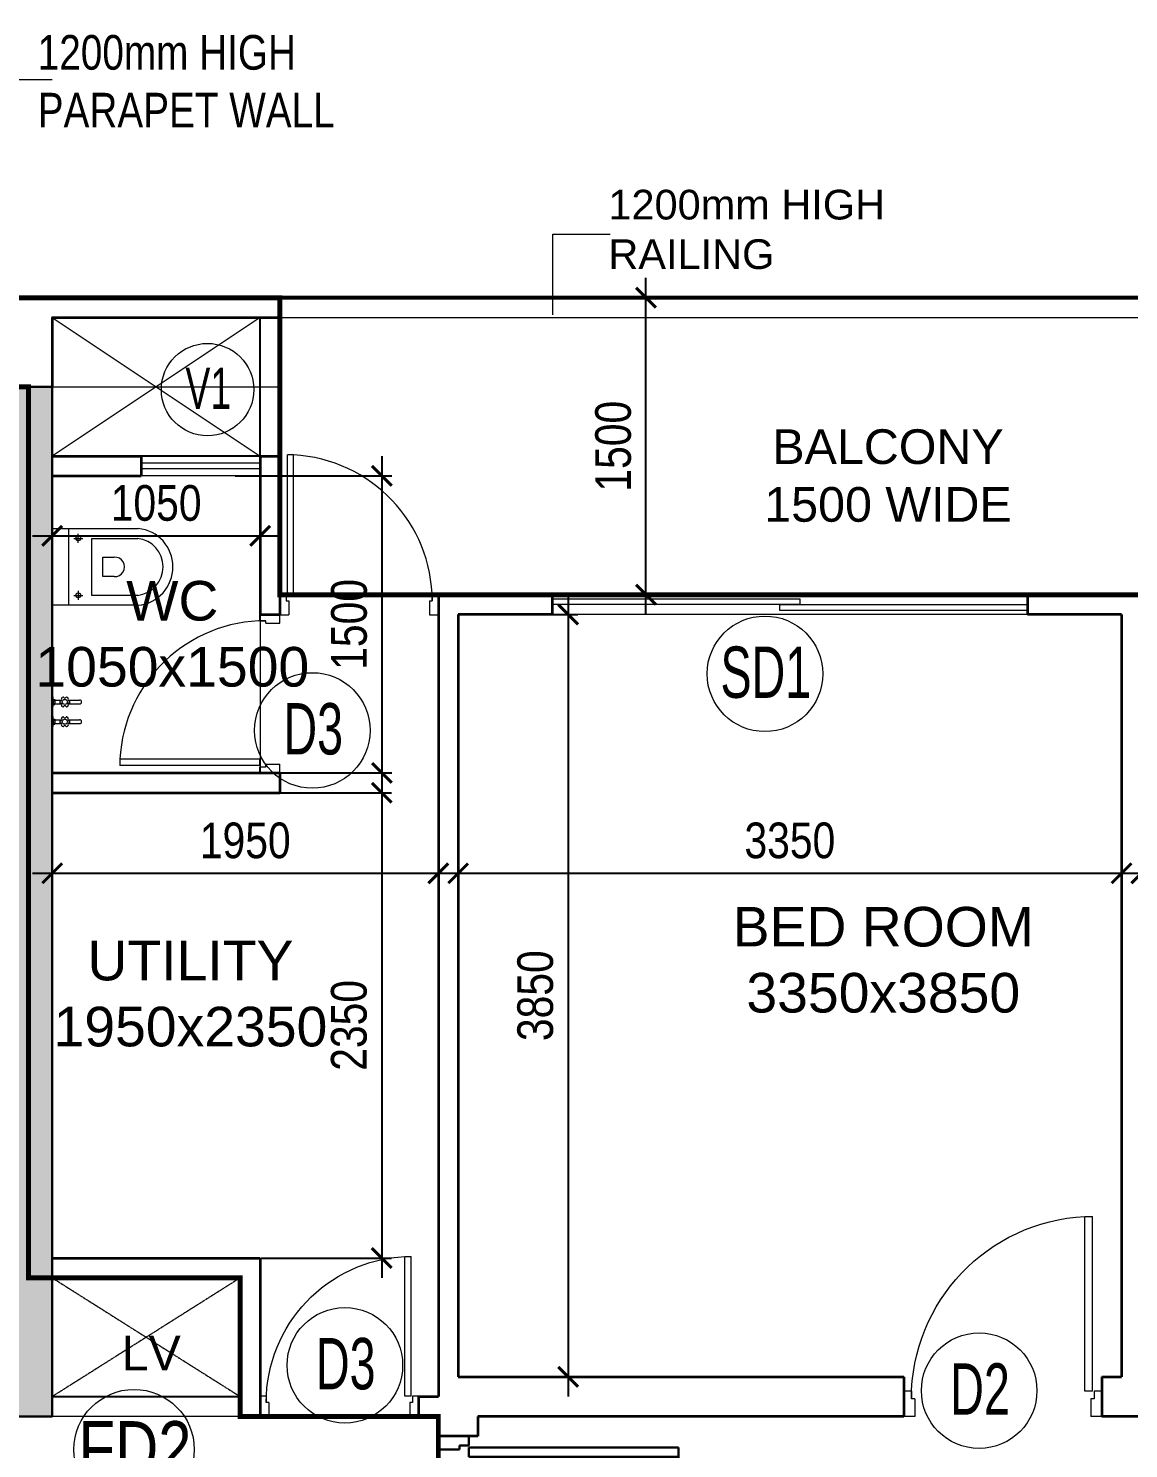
# Model space of a CAD drawing. Header units: millimetres. Extents: x 3650 to 49311, y 3096 to 28325.
# Drawn here: x 29706 to 35262, y 19418 to 26591 of the extents above; entities that cross this region are included whole.
import ezdxf
from ezdxf.enums import TextEntityAlignment as Align

# ---------------------------------------------------------------- set-up
doc = ezdxf.new("R2010")
doc.units = ezdxf.units.MM
doc.linetypes.add('HIDDEN', pattern=[0.375, 0.25, -0.125])
for name, color, linetype, lineweight in [('13SC1', 7, 'Continuous', 15), ('25GR1', 7, 'Continuous', 15), ('DIM', 23, 'Continuous', 25), ('DIM 02', 13, 'Continuous', 15), ('DOOR', 36, 'Continuous', 15), ('ELE', 36, 'Continuous', 20), ('FIXTURE', 8, 'Continuous', 9), ('GPMTAG', 7, 'Continuous', 15), ('HATCH', 8, 'Continuous', 13), ('Railing', 34, 'Continuous', 20), ('S-COLUMN HATCH', 254, 'Continuous', 13), ('S-TYPICAL COLUMN', 240, 'Continuous', 30), ('TEXT', 7, 'Continuous', 20), ('UGT & STP', 1, 'Continuous', 30), ('WALL', 40, 'Continuous', 35), ('WIN', 142, 'Continuous', 20)]:
    doc.layers.add(name, color=color, linetype=linetype, lineweight=lineweight)
doc.layers.add('AREA', color=1, linetype='Continuous')
doc.styles.add('arial', font='arial.ttf', dxfattribs={"width": 0.75})
doc.styles.add('ARIAL-NARROW', font='')
doc.styles.get("Standard").update_dxf_attribs({"font": 'arial.ttf'})
doc.styles.add('STYOTY', font='ROMANS.shx', dxfattribs={"width": 0.65, "height": 200})
doc.styles.add('SUNIL', font='romans.shx', dxfattribs={"height": 90})
doc.styles.get('ARIAL-NARROW').set_extended_font_data('Arial Narrow')
doc.dimstyles.new('MM 75', dxfattribs={"dimscale": 100, "dimtxt": 1.8, "dimasz": 1, "dimexe": 0.5, "dimexo": 0.5, "dimgap": 0.75, "dimtad": 1, "dimdec": 4, "dimdsep": 46, "dimtxsty": 'ARIAL-NARROW', "dimblk": 'ARCHTICK', "dimcen": -3, "dimdle": 1, "dimadec": 0, "dimazin": 0, "dimtfac": 1, "dimtdec": 4, "dimtofl": 0, "dimtmove": 1, "dimatfit": 3, "dimfxl": 1, "dimtolj": 1, "dimtzin": 0, "dimlwd": -1, "dimlwe": -1, "dimarcsym": 0})
doc.dimstyles.new('SUB- DIM', dxfattribs={"dimscale": 200, "dimtxt": 2.5, "dimasz": 1, "dimexe": 1, "dimexo": 1, "dimgap": 0.5, "dimtad": 1, "dimdec": 4, "dimrnd": 5, "dimdsep": 46, "dimtxsty": 'arial', "dimblk": 'ARCHTICK', "dimcen": -1.5, "dimdle": 1, "dimadec": 0, "dimazin": 0, "dimtfac": 1, "dimtdec": 4, "dimtofl": 0, "dimtmove": 1, "dimatfit": 3, "dimldrblk": 'DOTSMALL', "dimfxl": 1, "dimtolj": 1, "dimtzin": 0, "dimlwd": 13, "dimlwe": 13, "dimarcsym": 0})
doc.dimstyles.new('SUB- DIM 2', dxfattribs={"dimscale": 200, "dimtxt": 2, "dimasz": 1, "dimexe": 1, "dimexo": 1, "dimgap": 0.5, "dimtad": 1, "dimdec": 4, "dimrnd": 5, "dimdsep": 46, "dimtxsty": 'arial', "dimblk": 'ARCHTICK', "dimcen": -1.5, "dimdle": 1, "dimadec": 0, "dimazin": 0, "dimtfac": 1, "dimtdec": 4, "dimtofl": 0, "dimtmove": 1, "dimatfit": 3, "dimldrblk": 'DOTSMALL', "dimfxl": 1, "dimtolj": 1, "dimtzin": 0, "dimlwd": 13, "dimlwe": 13, "dimarcsym": 0})

# ---------------------------------------------------------------- blocks, each defined once
blk = doc.blocks.new('G$C249D5FE5')
at = {"layer": 'S-COLUMN HATCH'}
h = blk.add_hatch(color=256, dxfattribs=at)
h.dxf.hatch_style = 1
h.paths.add_polyline_path([(24635, 18325), (24635, 13125), (24875, 13125), (24875, 18325)])
at = {"layer": 'S-TYPICAL COLUMN', "ltscale": 500, "elevation": 0}
blk.add_lwpolyline([(24635, 18325), (24635, 13125), (24875, 13125), (24875, 18325)], close=True, dxfattribs=at)
blk = doc.blocks.new('otyd')
at = {"layer": '13SC1', "color": 7}
blk.add_circle((0, 0), 250, dxfattribs=at)
at = {"layer": '25GR1', "color": 1, "true_color": 0xf00000, "style": 'STYOTY', "width": 0.65, "flags": 1}
for tag, p in [('01', (0, -94.2)), ('02', (3.2, -587.9))]:
    blk.add_attdef(tag, text='', height=200, dxfattribs=at).set_placement(p, align=Align.CENTER)
blk = doc.blocks.new('d900')
for p, q in [((42.4, 115), (42.4, 908.9)), ((77.4, 908.9), (42.4, 908.9)), ((77.4, 115), (77.4, 908.9)), ((0, 115), (35, 115)), ((0, 115), (0, 0)), ((35, 115), (35, 80)), ((35, 80), (50, 80)), ((42.4, 115), (77.4, 115)), ((50, 80), (50, 0)), ((850, 80), (865, 80)), ((850, 80), (850, 0)), ((865, 115), (865, 80)), ((865, 115), (900, 115)), ((900, 115), (900, 0)), ((0, 0), (50, 0)), ((850, 0), (900, 0))]:
    blk.add_line(p, q)
blk.add_arc((35, 80), 830, 0, 87.07135)
blk = doc.blocks.new('A-CL9-P-Plans$0$level-10$0$wc hdsfgkjshgkjfgkjdghjkfgh_1_3')
at = {"layer": 'FIXTURE'}
for p, q in [((-0.763, 0), (-0.763, -1.711)), ((0.763, 0), (-0.763, 0)), ((0.763, -1.711), (0.763, 0)), ((-0.763, -0.322), (0.763, -0.322)), ((-0.566, -0.786), (-0.566, -1.699)), ((0.566, -0.786), (-0.566, -0.786)), ((0.566, -1.699), (0.566, -0.786))]:
    blk.add_line(p, q, dxfattribs=at)
at = {"layer": 'FIXTURE', "lineweight": 13}
for p, q in [((-0.477, -0.518), (-0.655, -0.518)), ((-0.566, -0.429), (-0.566, -0.607)), ((0.477, -0.518), (0.655, -0.518)), ((0.566, -0.429), (0.566, -0.607)), ((-0.193, -1.009), (-0.193, -1.233)), ((0.193, -1.009), (-0.193, -1.009)), ((0.193, -1.233), (0.193, -1.009))]:
    blk.add_line(p, q, dxfattribs=at)
at = {"layer": 'FIXTURE', "extrusion": (0, 0, -1)}
for centre in [(0.566, -0.518), (-0.566, -0.518)]:
    blk.add_circle(centre, 0.0484, dxfattribs=at)
at = {"layer": 'FIXTURE', "lineweight": 13, "extrusion": (0, 0, -1)}
blk.add_arc((0, -1.246), 0.193, 176.1978, 3.8022, dxfattribs=at)
at = {"layer": 'FIXTURE', "extrusion": (0, 0, -1)}
for radius, start, end in [(0.767, 185.8455, 354.1545), (0.57, 186.5718, 353.4282)]:
    blk.add_arc((0, -1.633), radius, start, end, dxfattribs=at)
blk = doc.blocks.new('A$C6D91053F')
at = {"layer": 'FIXTURE'}
for p, q in [((16, 80.5), (16, 138.8)), ((35.1, 80.5), (35.1, 138.8)), ((115.9, 80.5), (115.9, 138.8)), ((135.1, 80.5), (135.1, 138.8)), ((0, 3.2), (51.1, 3.2)), ((0, 0), (0, 3.2)), ((0, 0), (51.1, 0)), ((12.8, 5.6), (12.8, 12.8)), ((12.8, 12.8), (38.3, 12.8)), ((16, 12.8), (16, 47.3)), ((19.2, 6.2), (19.2, 12.8)), ((31.9, 6.2), (31.9, 12.8)), ((35.1, 12.8), (35.1, 47.3)), ((38.3, 5.6), (38.3, 12.8)), ((51.1, 0), (51.1, 3.2)), ((99.9, 3.2), (99.9, 0)), ((99.9, 3.2), (151.1, 3.2)), ((99.9, 0), (151.1, 0)), ((112.7, 12.8), (138.3, 12.8)), ((112.7, 5.6), (112.7, 12.8)), ((115.9, 12.8), (115.9, 47.3)), ((119.1, 6.2), (119.1, 12.8)), ((131.9, 6.2), (131.9, 12.8)), ((135.1, 12.8), (135.1, 47.3)), ((138.3, 5.6), (138.3, 12.8)), ((151.1, 3.2), (151.1, 0))]:
    blk.add_line(p, q, dxfattribs=at)
for centre in [(25.6, 63.9), (125.5, 63.9)]:
    blk.add_circle(centre, 12.8, dxfattribs=at)
for centre, radius, start, end in [((25.6, 138.8), 9.58, 0, 180), ((125.5, 138.8), 9.58, 0, 180), ((2.8, 71.4), 1.6, 161.80513, 249.51268), ((25.6, 63.9), 25.6, 138.19487, 161.80513), ((7.7, 79.9), 1.6, 50.48732, 138.19487), ((12.8, 86), 6.39, 230.48732, 9.51269), ((20.7, 87.3), 1.6, 101.80513, 189.51269), ((25.6, 63.9), 25.6, 78.19487, 101.80513), ((30.5, 87.3), 1.6, 350.48731, 78.19487), ((38.3, 86), 6.39, 170.48731, 309.51268), ((43.4, 79.9), 1.6, 41.80513, 129.51268), ((25.6, 63.9), 25.6, 18.19487, 41.80513), ((48.3, 71.4), 1.6, 290.48732, 18.19487), ((102.7, 71.4), 1.6, 161.80513, 249.51268), ((125.5, 63.9), 25.6, 138.19487, 161.80513), ((107.6, 79.9), 1.6, 50.48732, 138.19487), ((112.7, 86), 6.39, 230.48732, 9.51269), ((120.6, 87.3), 1.6, 101.80513, 189.51269), ((125.5, 63.9), 25.6, 78.19487, 101.80513), ((130.4, 87.3), 1.6, 350.48731, 78.19487), ((138.3, 86), 6.39, 170.48731, 309.51268), ((143.4, 79.9), 1.6, 41.80513, 129.51268), ((125.5, 63.9), 25.6, 18.19487, 41.80513), ((148.3, 71.4), 1.6, 290.48732, 18.19487), ((25.6, -97.4), 103.8, 75.74997, 104.25003), ((2.8, 56.4), 1.6, 110.48732, 198.19487), ((25.6, 63.9), 25.6, 198.19487, 221.80513), ((0, 63.9), 6.39, 290.48732, 69.51268), ((7.7, 47.9), 1.6, 221.80513, 309.51268), ((12.8, 41.8), 6.39, 350.48731, 129.51268), ((20.7, 40.4), 1.6, 170.48731, 258.19487), ((25.6, 63.9), 25.6, 258.19487, 281.80513), ((30.5, 40.4), 1.6, 281.80513, 9.51269), ((38.3, 41.8), 6.39, 50.48732, 189.51269), ((43.4, 47.9), 1.6, 230.48732, 318.19487), ((25.6, 63.9), 25.6, 318.19487, 341.80513), ((51.1, 63.9), 6.39, 110.48732, 249.51268), ((48.3, 56.4), 1.6, 341.80513, 69.51268), ((125.5, -97.4), 103.8, 75.74997, 104.25003), ((102.7, 56.4), 1.6, 110.48732, 198.19487), ((125.5, 63.9), 25.6, 198.19487, 221.80513), ((99.9, 63.9), 6.39, 290.48732, 69.51268), ((107.6, 47.9), 1.6, 221.80513, 309.51268), ((112.7, 41.8), 6.39, 350.48731, 129.51268), ((120.6, 40.4), 1.6, 170.48731, 258.19487), ((125.5, 63.9), 25.6, 258.19487, 281.80513), ((130.4, 40.4), 1.6, 281.80513, 9.51269), ((138.3, 41.8), 6.39, 50.48732, 189.51269), ((143.4, 47.9), 1.6, 230.48732, 318.19487), ((125.5, 63.9), 25.6, 318.19487, 341.80513), ((151.1, 63.9), 6.39, 110.48732, 249.51268), ((148.3, 56.4), 1.6, 341.80513, 69.51268)]:
    blk.add_arc(centre, radius, start, end, dxfattribs=at)
blk = doc.blocks.new('G$C95A48F53')
for p, q in [((1058.6, 1153.3, 0), (1058.6, 1200, 0)), ((1058.6, 1200, 0), (1211.9, 1200, 0)), ((1058.6, 1153.3, 0), (1105.2, 1153.3, 0)), ((1105.2, 1133.3, 0), (1105.2, 1153.3, 0)), ((1211.9, 1133.3, 0), (1211.9, 1200, 0)), ((1105.2, 1133.3, 0), (1211.9, 1133.3, 0)), ((1058.6, 103.2, 0), (0, 103.2, 0)), ((0, 103.2, 0), (0, 56.5, 0)), ((1058.6, 56.5, 0), (1058.6, 103.2, 0)), ((1058.6, 56.5, 0), (0, 56.5, 0)), ((1058.6, 0, 0), (1058.6, 46.7, 0)), ((1058.6, 46.7, 0), (1105.2, 46.7, 0)), ((1058.6, 0, 0), (1211.9, 0, 0)), ((1105.2, 66.7, 0), (1211.9, 66.7, 0)), ((1105.2, 46.7, 0), (1105.2, 66.7, 0)), ((1211.9, 0, 0), (1211.9, 66.7, 0))]:
    blk.add_line(p, q)
blk.add_arc((1105.2, 46.7, 0), 1106.7, 90, 177.07135)
blk = doc.blocks.new('G$C30D462EE')
at = {"layer": 'DOOR', "ltscale": 0.6}
for p, q in [((-14460, 8100), (-15260, 8100, 0)), ((-15360, 8000, 0), (-15360, 7200, 0)), ((-14560, 3950, 0), (-15360, 3950, 0))]:
    blk.add_line(p, q, dxfattribs=at)
at = {"layer": 'ELE'}
for p, q in [((-15460, 4050), (-16410, 4050, 0)), ((-15460, 3950), (-16410, 3950, 0))]:
    blk.add_line(p, q, dxfattribs=at)
at = {"layer": 'HATCH', "linetype": 'Continuous'}
for p, q in [((-15360, 9500), (-16410, 8800, 0)), ((-16410, 9500), (-15360, 8800, 0))]:
    blk.add_line(p, q, dxfattribs=at)
at = {"layer": 'HATCH', "linetype": 'HIDDEN'}
for p, q in [((-15460, 4650, 0), (-16410, 4050, 0)), ((-16410, 4650, 0), (-15460, 4050))]:
    blk.add_line(p, q, dxfattribs=at)
at = {"layer": 'Railing'}
for p, q in [((-15260, 9600), (-8710, 9600)), ((-15360, 8800, 0), (-15360, 9500)), ((-15260, 9500), (-8710, 9500)), ((-15260, 8800, 0), (-15260, 9500))]:
    blk.add_line(p, q, dxfattribs=at)
at = {"layer": 'WALL'}
for p, q in [((-16650, 9600), (-15260, 9600)), ((-15260, 9500), (-15260, 9600)), ((-16410, 9500), (-16410, 9150, 0)), ((-16410, 9500), (-15260, 9500)), ((-16410, 8800, 0), (-15960, 8800, 0)), ((-15960, 8800, 0), (-15960, 8700, 0)), ((-15360, 8800, 0), (-15360, 8000, 0)), ((-15360, 8800, 0), (-15260, 8800, 0)), ((-15260, 8800, 0), (-15260, 8000, 0)), ((-15260, 8800, 0), (-15260, 8800, 0)), ((-16410, 8700, 0), (-15960, 8700, 0)), ((-14460, 8100, 0), (-14460, 4050, 0)), ((-13885, 8100), (-14460, 8100, 0)), ((-13885, 8100), (-13885, 8000)), ((-10310, 8100), (-11485, 8100)), ((-11485, 8100), (-11485, 8000)), ((-15360, 8000, 0), (-15260, 8000, 0)), ((-14360, 8000), (-14360, 4150)), ((-13885, 8000), (-14360, 8000)), ((-11010, 8000), (-11485, 8000)), ((-11010, 8000), (-11010, 4150)), ((-16410, 7200, 0), (-15260, 7200, 0)), ((-15260, 7200, 0), (-15260, 7100, 0)), ((-16410, 7100, 0), (-15260, 7100, 0)), ((-16410, 4750, 0), (-15360, 4750)), ((-15360, 4750), (-15360, 3950)), ((-15460, 4650, 0), (-16410, 4650)), ((-15460, 4650, 0), (-15460, 3950)), ((-14360, 4150), (-12110, 4150, 0)), ((-12110, 4150, 0), (-12110, 3950, 0)), ((-11110, 4150), (-11010, 4150)), ((-11110, 4150), (-11110, 3950)), ((-14560, 4050), (-14560, 3950)), ((-14560, 4050, 0), (-14460, 4050, 0)), ((-15360, 3950), (-15460, 3950)), ((-14460, 3950), (-14560, 3950)), ((-14460, 3950), (-14460, 3850, 0)), ((-12110, 3950, 0), (-14260, 3950)), ((-14260, 3950), (-14260, 3850, 0)), ((-10310, 3950), (-11110, 3950)), ((-14260, 3850, 0), (-14460, 3850, 0))]:
    blk.add_line(p, q, dxfattribs=at)
at = {"layer": 'WIN'}
for p, q in [((-15360, 8800, 0), (-15960, 8800, 0)), ((-15360, 8765, 0), (-15960, 8765, 0)), ((-15360, 8735, 0), (-15960, 8735, 0)), ((-15360, 8700, 0), (-15960, 8700, 0)), ((-11485, 8100), (-13885, 8100)), ((-11485, 8000), (-13885, 8000))]:
    blk.add_line(p, q, dxfattribs=at)
for points in [[(-13885, 8050), (-13885, 8080), (-12635, 8080), (-12635, 8050)], [(-12735, 8020), (-12735, 8050), (-11485, 8050), (-11485, 8020)]]:
    blk.add_lwpolyline(points, close=True, dxfattribs=at)
at = {"layer": 'DOOR', "ltscale": 0.6}
for p, xscale, yscale, zscale in [((-15260, 7997.8), 0.8888888888886131, 0.8888888888886131, 0.8888888888886131), ((-11110, 3950), -1.111111111111111, 1.111111111111111, 1.111111111111111), ((-14560, 3950, 0), -0.8888888888886131, 0.8888888888886131, 0.8888888888886131)]:
    blk.add_blockref('d900', p, dxfattribs=dict(at, xscale=xscale, yscale=yscale, zscale=zscale))
at = {"layer": 'DOOR', "ltscale": 0.6, "xscale": 0.8888888888886131, "yscale": 0.8888888888886131, "zscale": 0.8888888888886131, "rotation": 90.00000000000026}
blk.add_blockref('d900', (-15260, 7200, 0), dxfattribs=at)
at = {"layer": 'FIXTURE', "extrusion": (2.4332e-12, -2.67e-14, -1), "xscale": 254.1666666790857, "yscale": 254.1666666790857, "rotation": 270.0000000000002}
blk.add_blockref('A-CL9-P-Plans$0$level-10$0$wc hdsfgkjshgkjfgkjdghjkfgh_1_3', (16410, 8240.6, 0), dxfattribs=at)
at = {"layer": 'FIXTURE', "ltscale": 0.2, "rotation": 270.0000000000003}
blk.add_blockref('A$C6D91053F', (-16410, 7584, 0), dxfattribs=at)
at = {"layer": 'UGT & STP', "rotation": 180}
blk.add_blockref('G$C95A48F53', (-13248.1, 3850, 0), dxfattribs=at)
blk = doc.blocks.new('_ArchTick')
at = {"color": 0, "linetype": 'ByBlock', "const_width": 0.15}
blk.add_lwpolyline([(-0.5, -0.5), (0.5, 0.5)], dxfattribs=at)
blk = doc.blocks.new('*D215')
at = {"layer": 'Defpoints', "color": 0}
for p in [(31776.3, 22323.8), (29826.3, 22237.7, 0), (31776.3, 22237.7, 0)]:
    blk.add_point(p, dxfattribs=at)
at = {"layer": 'DIM'}
for p, q in [((29726.3, 22323.8), (31876.3, 22323.8)), ((29826.3, 22287.7), (29826.3, 22373.8)), ((31776.3, 22287.7), (31776.3, 22373.8))]:
    blk.add_line(p, q, dxfattribs=at)
at = {"layer": 'DIM', "xscale": 100, "yscale": 100, "zscale": 100, "rotation": 180}
blk.add_blockref('_ArchTick', (29826.3, 22323.8), dxfattribs=at)
at = {"layer": 'DIM', "xscale": 100, "yscale": 100, "zscale": 100}
blk.add_blockref('_ArchTick', (31776.3, 22323.8), dxfattribs=at)
at = {"layer": 'DIM', "color": 3, "insert": (30801.3, 22488.8), "char_height": 180, "attachment_point": 5, "style": 'ARIAL-NARROW'}
blk.add_mtext('\\A1;1950', dxfattribs=at)
blk = doc.blocks.new('*D216')
at = {"layer": 'Defpoints', "color": 0}
for p in [(37726.3, 22323.8), (35326.3, 22202.7, 0), (37726.3, 22162.4, 0)]:
    blk.add_point(p, dxfattribs=at)
at = {"layer": 'DIM'}
for p, q in [((35226.3, 22323.8), (37826.3, 22323.8)), ((35326.3, 22252.7), (35326.3, 22373.8)), ((37726.3, 22212.4), (37726.3, 22373.8))]:
    blk.add_line(p, q, dxfattribs=at)
at = {"layer": 'DIM', "xscale": 100, "yscale": 100, "zscale": 100, "rotation": 180}
blk.add_blockref('_ArchTick', (35326.3, 22323.8), dxfattribs=at)
at = {"layer": 'DIM', "xscale": 100, "yscale": 100, "zscale": 100}
blk.add_blockref('_ArchTick', (37726.3, 22323.8), dxfattribs=at)
at = {"layer": 'DIM', "color": 3, "insert": (36526.3, 22488.8), "char_height": 180, "attachment_point": 5, "style": 'ARIAL-NARROW'}
blk.add_mtext('\\A1;2400', dxfattribs=at)
blk = doc.blocks.new('*D225')
at = {"layer": 'Defpoints', "color": 0}
for p in [(30699.6, 24330.7, 0), (30699.6, 22830.7, 0), (31491.2, 22830.7)]:
    blk.add_point(p, dxfattribs=at)
at = {"layer": 'DIM'}
for p, q in [((31491.2, 24430.7), (31491.2, 22730.7)), ((30749.6, 24330.7), (31541.2, 24330.7)), ((30749.6, 22830.7), (31541.2, 22830.7))]:
    blk.add_line(p, q, dxfattribs=at)
at = {"layer": 'DIM', "xscale": 100, "yscale": 100, "zscale": 100}
for p, rotation in [((31491.2, 24330.7), 90), ((31491.2, 22830.7), 270)]:
    blk.add_blockref('_ArchTick', p, dxfattribs=dict(at, rotation=rotation))
at = {"layer": 'DIM', "color": 3, "insert": (31326.2, 23580.7), "char_height": 180, "attachment_point": 5, "rotation": 90, "style": 'ARIAL-NARROW'}
blk.add_mtext('\\A1;1500', dxfattribs=at)
blk = doc.blocks.new('*D226')
at = {"layer": 'Defpoints', "color": 0}
for p in [(30831.5, 22730.7, 0), (30831.5, 20380.7, 0), (31490.5, 20380.7)]:
    blk.add_point(p, dxfattribs=at)
at = {"layer": 'DIM'}
for p, q in [((31490.5, 22830.7), (31490.5, 20280.7)), ((30881.5, 22730.7), (31540.5, 22730.7)), ((30881.5, 20380.7), (31540.5, 20380.7))]:
    blk.add_line(p, q, dxfattribs=at)
at = {"layer": 'DIM', "xscale": 100, "yscale": 100, "zscale": 100}
for p, rotation in [((31490.5, 22730.7), 90), ((31490.5, 20380.7), 270)]:
    blk.add_blockref('_ArchTick', p, dxfattribs=dict(at, rotation=rotation))
at = {"layer": 'DIM', "color": 3, "insert": (31325.5, 21555.7), "char_height": 180, "attachment_point": 5, "rotation": 90, "style": 'ARIAL-NARROW'}
blk.add_mtext('\\A1;2350', dxfattribs=at)
blk = doc.blocks.new('*D227')
at = {"layer": 'Defpoints', "color": 0}
for p in [(31776.3, 22323.8), (29826.3, 22237.7, 0), (31776.3, 22237.7, 0)]:
    blk.add_point(p, dxfattribs=at)
at = {"layer": 'DIM'}
for p, q in [((29726.3, 22323.8), (31876.3, 22323.8)), ((29826.3, 22287.7), (29826.3, 22373.8)), ((31776.3, 22287.7), (31776.3, 22373.8))]:
    blk.add_line(p, q, dxfattribs=at)
at = {"layer": 'DIM', "xscale": 100, "yscale": 100, "zscale": 100, "rotation": 180}
blk.add_blockref('_ArchTick', (29826.3, 22323.8), dxfattribs=at)
at = {"layer": 'DIM', "xscale": 100, "yscale": 100, "zscale": 100}
blk.add_blockref('_ArchTick', (31776.3, 22323.8), dxfattribs=at)
at = {"layer": 'DIM', "color": 3, "insert": (30801.3, 22488.8), "char_height": 180, "attachment_point": 5, "style": 'ARIAL-NARROW'}
blk.add_mtext('\\A1;1950', dxfattribs=at)
blk = doc.blocks.new('*D228')
at = {"layer": 'Defpoints', "color": 0}
for p in [(35226.3, 22323.8), (31876.3, 22265.3, 0), (35226.3, 22265.3, 0)]:
    blk.add_point(p, dxfattribs=at)
at = {"layer": 'DIM'}
for p, q in [((31776.3, 22323.8), (35326.3, 22323.8)), ((31876.3, 22315.3), (31876.3, 22373.8)), ((35226.3, 22315.3), (35226.3, 22373.8))]:
    blk.add_line(p, q, dxfattribs=at)
at = {"layer": 'DIM', "xscale": 100, "yscale": 100, "zscale": 100, "rotation": 180}
blk.add_blockref('_ArchTick', (31876.3, 22323.8), dxfattribs=at)
at = {"layer": 'DIM', "xscale": 100, "yscale": 100, "zscale": 100}
blk.add_blockref('_ArchTick', (35226.3, 22323.8), dxfattribs=at)
at = {"layer": 'DIM', "color": 3, "insert": (33551.3, 22488.8), "char_height": 180, "attachment_point": 5, "style": 'ARIAL-NARROW'}
blk.add_mtext('\\A1;3350', dxfattribs=at)
blk = doc.blocks.new('*D229')
at = {"layer": 'Defpoints', "color": 0}
for p in [(29826.3, 24214.5, 0), (30876.3, 24214.5, 0), (30876.3, 24028.1)]:
    blk.add_point(p, dxfattribs=at)
at = {"layer": 'DIM'}
for p, q in [((29826.3, 24164.5), (29826.3, 23978.1)), ((30876.3, 24164.5), (30876.3, 23978.1)), ((29726.3, 24028.1), (30976.3, 24028.1))]:
    blk.add_line(p, q, dxfattribs=at)
at = {"layer": 'DIM', "xscale": 100, "yscale": 100, "zscale": 100, "rotation": 180}
blk.add_blockref('_ArchTick', (29826.3, 24028.1), dxfattribs=at)
at = {"layer": 'DIM', "xscale": 100, "yscale": 100, "zscale": 100}
blk.add_blockref('_ArchTick', (30876.3, 24028.1), dxfattribs=at)
at = {"layer": 'DIM', "color": 3, "insert": (30351.3, 24193.1), "char_height": 180, "attachment_point": 5, "style": 'ARIAL-NARROW'}
blk.add_mtext('\\A1;1050', dxfattribs=at)
blk = doc.blocks.new('*D230')
at = {"layer": 'Defpoints', "color": 0}
for p in [(32113.8, 23630.7, 0), (32238.8, 19780.7, 0), (32431.5, 19780.7)]:
    blk.add_point(p, dxfattribs=at)
at = {"layer": 'DIM'}
for p, q in [((32431.5, 23730.7), (32431.5, 19680.7)), ((32163.8, 23630.7), (32481.5, 23630.7)), ((32288.8, 19780.7), (32481.5, 19780.7))]:
    blk.add_line(p, q, dxfattribs=at)
at = {"layer": 'DIM', "xscale": 100, "yscale": 100, "zscale": 100}
for p, rotation in [((32431.5, 23630.7), 90), ((32431.5, 19780.7), 270)]:
    blk.add_blockref('_ArchTick', p, dxfattribs=dict(at, rotation=rotation))
at = {"layer": 'DIM', "color": 3, "insert": (32266.5, 21705.7), "char_height": 180, "attachment_point": 5, "rotation": 90, "style": 'ARIAL-NARROW'}
blk.add_mtext('\\A1;3850', dxfattribs=at)
blk = doc.blocks.new('*D317')
at = {"layer": 'Defpoints', "color": 0}
for p in [(32824.7, 25230.7), (32874.2, 25230.7, 0), (32874.2, 23730.7)]:
    blk.add_point(p, dxfattribs=at)
at = {"layer": 'DIM'}
for p, q in [((32824.7, 23630.7), (32824.7, 25330.7)), ((32824.2, 25230.7), (32774.7, 25230.7)), ((32824.2, 23730.7), (32774.7, 23730.7))]:
    blk.add_line(p, q, dxfattribs=at)
at = {"layer": 'DIM', "xscale": 100, "yscale": 100, "zscale": 100}
for p, rotation in [((32824.7, 25230.7), 90), ((32824.7, 23730.7), 270)]:
    blk.add_blockref('_ArchTick', p, dxfattribs=dict(at, rotation=rotation))
at = {"layer": 'DIM', "color": 3, "insert": (32659.7, 24480.7), "char_height": 180, "attachment_point": 5, "rotation": 90, "style": 'ARIAL-NARROW'}
blk.add_mtext('\\A1;1500', dxfattribs=at)
blk = doc.blocks.new('G$CFD200602')
at = {"layer": 'AREA', "const_width": 25}
for points in [[(1033.47905, 19921.99803), (1153.47905, 19921.99803), (1153.47905, 15421.99803), (2223.47905, 15421.99803), (2223.47905, 14721.99803), (3223.47905, 14721.99803), (3223.47905, 13221.99803), (3223.47905, 13121.99803), (4053.47905, 13121.99803), (4053.47905, 10771.99803), (6283.47943, 10771.99803), (6283.47943, 13121.99803), (8023.47905, 13121.99803), (8023.47905, 10771.99803), (17683.47905, 10771.99803)], [(18433.47905, 19921.99803), (8573.47905, 19921.99803), (8573.47905, 18871.99803), (2423.47905, 18871.99803), (2423.47905, 20371.99803), (1033.47905, 20371.99803)]]:
    blk.add_lwpolyline(points, dxfattribs=at)
at = {"layer": 'HATCH'}
blk.add_line((1153.47905, 19921.99803), (2423.47905, 19921.99803), dxfattribs=at)
blk = doc.blocks.new('_DotSmall')
at = {"color": 0, "linetype": 'ByBlock', "const_width": 0.5}
blk.add_lwpolyline([(-0.0625, 0, 1), (0.0625, 0, 1)], format="xyb", close=True, dxfattribs=at)
blk = doc.blocks.new('G$CA3970B29')
at = {"layer": 'TEXT', "ltscale": 500, "insert": (-14351.4, 995, 0), "char_height": 150, "width": 1882.654, "attachment_point": 1}
blk.add_mtext('\\pxql;1200mm HIGH RAILING', dxfattribs=at)
at = {"layer": 'TEXT', "ltscale": 500, "has_arrowhead": 0}
blk.add_leader([(-14631.8, 363.4, 0), (-14631.8, 771, 0), (-14342.1, 771, 0)], dimstyle='SUB- DIM 2', override={"dimgap": 0.5, "dimtad": 0}, dxfattribs=at)

msp = doc.modelspace()

# ---------------------------------------------------------------- linework, layer by layer
at = {"layer": 'Defpoints', "color": 2, "const_width": 20, "elevation": 0}
msp.add_lwpolyline([(46986.29377, 26580.74831), (46986.29377, 24780.74831), (37126.29377, 24780.74831), (37126.29377, 23730.74831), (30976.29377, 23730.74831), (30976.29377, 25230.74831), (37526.29377, 25230.74831), (37526.29377, 26580.74831)], close=True, dxfattribs=at)
at = {"layer": 'Defpoints', "const_width": 20, "elevation": 0}
msp.add_lwpolyline([(29586.29377, 6030.74831), (30976.29377, 6030.74831), (30976.29377, 7530.74831), (37126.29377, 7530.74831), (37126.29377, 6480.74831), (46986.29377, 6480.74831), (46986.29377, 9630.74831), (46916.29377, 9630.74831), (46916.29377, 12330.74831), (46236.29377, 12330.74831), (46236.29377, 18930.74831), (46916.29377, 18930.74831), (46916.29377, 21630.74831), (46986.29377, 21630.74831), (46986.29377, 24780.74831), (37526.29377, 24780.74831), (37126.29377, 24780.74831), (37126.29377, 23730.74831), (30976.29377, 23730.74831), (30976.29377, 25230.74831), (29586.29377, 25230.74831)], dxfattribs=at)
at = {"layer": 'Defpoints', "color": 1, "const_width": 10, "elevation": 0}
for points in [[(29826.29377, 25130.74831), (30876.29377, 25130.74831), (30876.29377, 24430.74831), (29826.29377, 24430.74831)], [(30776.29377, 20280.74831), (29826.29377, 20280.74831), (29826.29377, 19680.74831), (30776.29377, 19680.74831)]]:
    msp.add_lwpolyline(points, close=True, dxfattribs=at)

# ---------------------------------------------------------------- block references
at = {"layer": 'DIM 02'}
msp.add_blockref('G$CFD200602', (28552.81472, 4858.75028, 0), dxfattribs=at)
at = {"layer": 'GPMTAG'}
ref = msp.add_blockref('otyd', (30610.99032, 24766.50919, 0), dxfattribs=dict(at, xscale=0.933699321806431, yscale=0.933699321806431, zscale=0.933699321806431))
ref.add_attrib('01', 'V1', dxfattribs={"layer": '25GR1', "height": 207.488738, "width": 0.65}).set_placement((30614.59203, 24669.43884, 0), align=Align.CENTER)
ref = msp.add_blockref('otyd', (33425.44664, 23331.12976, 0), dxfattribs=dict(at, xscale=1.167124152258039, yscale=1.167124152258039, zscale=1.167124152258039))
ref.add_attrib('01', 'SD1', dxfattribs={"layer": '25GR1', "height": 259.360923, "width": 0.65}).set_placement((33429.94878, 23209.79183, 0), align=Align.CENTER)
ref = msp.add_blockref('otyd', (31140.0737, 23045.2323, 0), dxfattribs=dict(at, xscale=1.167124152258039, yscale=1.167124152258039, zscale=1.167124152258039))
ref.add_attrib('01', 'D3', dxfattribs={"layer": '25GR1', "height": 259.360923, "width": 0.65}).set_placement((31144.57584, 22923.89437, 0), align=Align.CENTER)
ref = msp.add_blockref('otyd', (31304.25965, 19839.09228, 0), dxfattribs=dict(at, xscale=1.167124152258039, yscale=1.167124152258039, zscale=1.167124152258039))
ref.add_attrib('01', 'D3', dxfattribs={"layer": '25GR1', "height": 259.360923, "width": 0.65}).set_placement((31308.76179, 19717.75435, 0), align=Align.CENTER)
ref = msp.add_blockref('otyd', (34507.1823, 19710.9943, 0), dxfattribs=dict(at, xscale=1.167124152258039, yscale=1.167124152258039, zscale=1.167124152258039))
ref.add_attrib('01', 'D2', dxfattribs={"layer": '25GR1', "height": 259.360923, "width": 0.65}).set_placement((34511.68443, 19589.65637, 0), align=Align.CENTER)
ref = msp.add_blockref('otyd', (30239.97658, 19413.25139, 0), dxfattribs=dict(at, xscale=1.21575432526879, yscale=1.21575432526879, zscale=1.21575432526879))
ref.add_attrib('01', 'FD2', dxfattribs={"layer": '25GR1', "color": 1, "true_color": 0xfa0000, "height": 270.167628, "width": 0.8}).set_placement((30244.6663, 19286.85772, 0), align=Align.CENTER)
at = {"layer": 'S-TYPICAL COLUMN'}
msp.add_blockref('G$C249D5FE5', (4951.29377, 6455.74831, 0), dxfattribs=at)
at = {"layer": 'WALL'}
for name, p in [('G$C30D462EE', (46236.29377, 15630.74831, 0)), ('G$CA3970B29', (46986.29377, 24780.74831, 0))]:
    msp.add_blockref(name, p, dxfattribs=at)

# ---------------------------------------------------------------- texts
at = {"layer": 'TEXT', "color": 7, "ltscale": 1000, "insert": (31685.21944, 26557.22972, -10.72131), "char_height": 175, "width": 1931.8295786, "attachment_point": 3, "style": 'SUNIL'}
msp.add_mtext('\\pxql;{\\W0.8;\\fArial|b0|i0|c0|p34;1200mm HIGH PARAPET WALL}', dxfattribs=at)
at = {"layer": 'TEXT', "ltscale": 500}
for s, insert, char_height, width, attachment_point in [('\\pxqc;{\\C0;BALCONY \\P1500 WIDE}', (33334.78758, 24565.98706, 0), 175, 1424.2595897, 1), ('\\pxqc;{\\C0;WC\\P1050x1500}', (29695.74899, 23800.1218, 0), 200, 1474.3265873, 1), ('\\pxqc;{\\C0;BED ROOM\\P3350x3850}', (33285.83546, 22154.10242, 0), 200, 1474.3265873, 1), ('\\pxqc;{\\C0;UTILITY\\P1950x2350}', (29787.32643, 21983.06225, 0.00001), 200, 1474.3265873, 1), ('LV', (30176.64875, 19813.3061, 0), 175, 2062.0744341, 7)]:
    msp.add_mtext(s, dxfattribs=dict(at, insert=insert, char_height=char_height, width=width, attachment_point=attachment_point))

# ---------------------------------------------------------------- dimensions: what is measured, and where the dimension line sits
at = {"layer": 'DIM'}
for base, p1, p2, override, picture, middle in [((32824.74901, 25230.74831, 0), (32874.24285, 23730.74831, 0), (32874.24285, 25230.74831, 0), {"dimpost": '\\X', "dimtxsty": 'ARIAL-NARROW'}, '*D317', (32659.74901, 24480.74831, 0)), ((31491.22513, 22830.74831, 0), (30699.57012, 24330.74831, 0), (30699.57012, 22830.74831, 0), {"dimpost": '\\X', "dimtxsty": 'ARIAL-NARROW'}, '*D225', (31326.22513, 23580.74831, 0)), ((32431.50146, 19780.74831, 0), (32113.79377, 23630.74831, 0), (32238.75067, 19780.74831, 0), {"dimpost": '\\X'}, '*D230', (32266.50146, 21705.74831, 0)), ((31490.53673, 20380.74831, 0), (30831.51262, 22730.74831, 0), (30831.51262, 20380.74831, 0), {"dimpost": '\\X', "dimtxsty": 'ARIAL-NARROW'}, '*D226', (31325.53673, 21555.74831, 0))]:
    dim = msp.add_linear_dim(base=base, p1=p1, p2=p2, angle=90, dimstyle='MM 75', override=override, dxfattribs=at)
    dim.commit()
    dim.dimension.update_dxf_attribs({"geometry": picture, "text_midpoint": middle})
for base, p1, p2, picture, middle in [((30876.29377, 24028.09282, 0), (29826.29377, 24214.53331, 0), (30876.29377, 24214.53331, 0), '*D229', (30351.29377, 24193.09282, 0)), ((31776.29377, 22323.79157, 0), (29826.2938, 22237.67098, 0), (31776.29377, 22237.67098, 0), '*D215', (30801.29378, 22488.79157, 0)), ((31776.29377, 22323.79157, 0), (29826.2938, 22237.67098, 0), (31776.29377, 22237.67098, 0), '*D227', (30801.29378, 22488.79157, 0)), ((35226.29377, 22323.79157, 0), (31876.29377, 22265.30134, 0), (35226.29377, 22265.30134, 0), '*D228', (33551.29377, 22488.79157, 0)), ((37726.29377, 22323.79157, 0), (35326.29377, 22202.69346, 0), (37726.29377, 22162.36929, 0), '*D216', (36526.29377, 22488.79157, 0))]:
    dim = msp.add_linear_dim(base=base, p1=p1, p2=p2, dimstyle='MM 75', override={"dimpost": '\\X'}, dxfattribs=at)
    dim.commit()
    dim.dimension.update_dxf_attribs({"geometry": picture, "text_midpoint": middle})

# ---------------------------------------------------------------- leaders
at = {"layer": 'TEXT', "color": 7, "ltscale": 1000, "has_arrowhead": 0}
msp.add_leader([(29322.93078, 24674.10814, 0), (29322.93078, 26333.52849, 0), (29825.68505, 26333.52849, 0)], dimstyle='SUB- DIM', override={"dimscale": 200, "dimtxt": 3, "dimasz": 1, "dimgap": 0.5, "dimtad": 0, "dimtxsty": 'arial', "dimclrd": 256, "dimldrblk": 'DotSmall', "dimlwd": 13}, dxfattribs=at)

doc.saveas('drawing.dxf')
